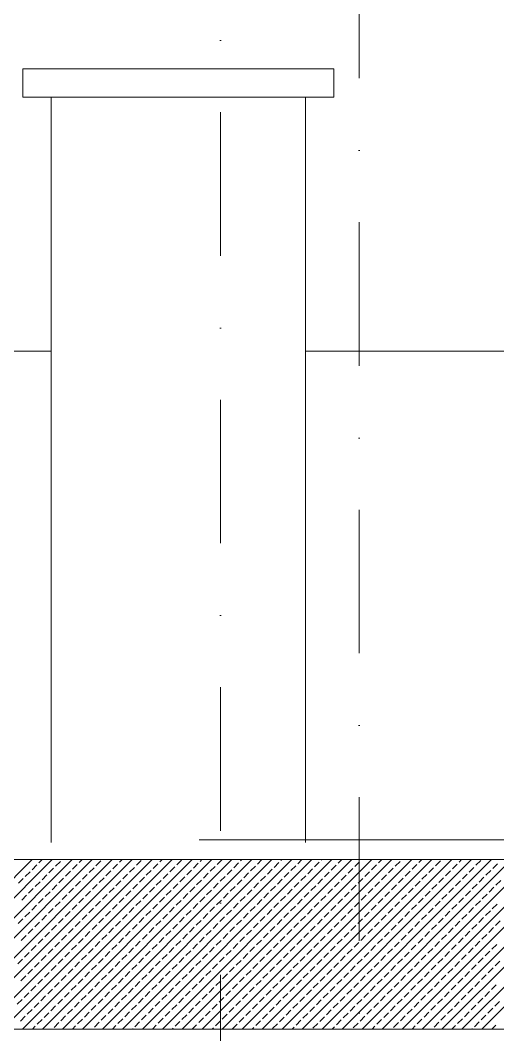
# Model space of a CAD drawing. Header units: millimetres. Extents: x -16104 to 67872, y -88009 to 12107.
# Drawn here: x 44896 to 44980.5, y 11395.1 to 11574.7 of the extents above; entities that cross this region are included whole.
import ezdxf

# ---------------------------------------------------------------- set-up
doc = ezdxf.new("R2010")
doc.units = ezdxf.units.MM
doc.linetypes.add('DASHDOTX2', pattern=[50.8, 25.4, -12.7, 0, -12.7])
doc.layers.add('TARAMA', color=8, linetype='Continuous', lineweight=15)

msp = doc.modelspace()

# ---------------------------------------------------------------- linework, layer by layer
at = {"layer": 'TARAMA', "linetype": 'DASHDOTX2'}
for p, q in [((44955.95, 8968.52), (44955.95, 11862.21)), ((44931.44, 8937.09), (44931.44, 11830.78))]:
    msp.add_line(p, q, dxfattribs=at)
at = {"layer": 'TARAMA'}
for p, q in [((44896.45, 11566.09), (44896.45, 11561.09)), ((44951.45, 11566.09), (44896.45, 11566.09)), ((44951.45, 11566.09), (44951.45, 11561.09)), ((44951.45, 11561.09), (44896.45, 11561.09)), ((44901.45, 11561.09), (44901.45, 11429.09)), ((44946.45, 11561.09), (44946.45, 11429.09)), ((44901.45, 11516.09), (44531.45, 11516.09)), ((45450.95, 11516.09), (44946.45, 11516.09)), ((44927.62, 11429.57), (45378.43, 11429.57)), ((44927.62, 11429.57), (45326.42, 11429.57)), ((44511.45, 11426.09), (45575.95, 11426.09)), ((44868.09, 11396.09), (44898.09, 11426.09)), ((44871.63, 11396.09), (44901.63, 11426.09)), ((44875.16, 11396.09), (44905.16, 11426.09)), ((44878.7, 11396.09), (44908.7, 11426.09)), ((44882.24, 11396.09), (44912.24, 11426.09)), ((44885.77, 11396.09), (44915.77, 11426.09)), ((44889.31, 11396.09), (44919.31, 11426.09)), ((44892.84, 11396.09), (44922.84, 11426.09)), ((44896.3, 11426.07), (44896.32, 11426.09)), ((44896.38, 11396.09), (44926.38, 11426.09)), ((44899.27, 11425.5), (44899.86, 11426.09)), ((44899.91, 11396.09), (44929.91, 11426.09)), ((44903.45, 11396.09), (44933.45, 11426.09)), ((44906.41, 11425.57), (44906.93, 11426.09)), ((44906.98, 11396.09), (44936.98, 11426.09)), ((44909.38, 11425.01), (44910.23, 11425.86)), ((44910.52, 11396.09), (44940.52, 11426.09)), ((44913.56, 11425.64), (44914, 11426.09)), ((44914.05, 11396.09), (44944.05, 11426.09)), ((44916.53, 11425.08), (44917.37, 11425.93)), ((44917.59, 11396.09), (44947.59, 11426.09)), ((44920.7, 11425.71), (44921.07, 11426.09)), ((44921.13, 11396.09), (44951.13, 11426.09)), ((44923.67, 11425.15), (44924.52, 11426)), ((44924.66, 11396.09), (44954.66, 11426.09)), ((44927.84, 11425.78), (44928.14, 11426.09)), ((44928.2, 11396.09), (44958.2, 11426.09)), ((44930.81, 11425.22), (44931.66, 11426.07)), ((44931.73, 11396.09), (44961.73, 11426.09)), ((44934.98, 11425.86), (44935.21, 11426.09)), ((44935.27, 11396.09), (44965.27, 11426.09)), ((44937.95, 11425.29), (44938.75, 11426.09)), ((44938.8, 11396.09), (44968.8, 11426.09)), ((44942.12, 11425.93), (44942.28, 11426.09)), ((44942.34, 11396.09), (44972.34, 11426.09)), ((44945.09, 11425.36), (44945.82, 11426.09)), ((44945.87, 11396.09), (44975.87, 11426.09)), ((44949.26, 11426), (44949.36, 11426.09)), ((44949.41, 11396.09), (44979.41, 11426.09)), ((44952.23, 11425.43), (44952.89, 11426.09)), ((44952.95, 11396.09), (44982.95, 11426.09)), ((44956.41, 11426.07), (44956.43, 11426.09)), ((44956.48, 11396.09), (44986.48, 11426.09)), ((44959.38, 11425.5), (44959.96, 11426.09)), ((44960.02, 11396.09), (44990.02, 11426.09)), ((44963.55, 11396.09), (44993.55, 11426.09)), ((44966.52, 11425.57), (44967.03, 11426.09)), ((44967.09, 11396.09), (44997.09, 11426.09)), ((44969.49, 11425.01), (44970.34, 11425.86)), ((44970.62, 11396.09), (45000.62, 11426.09)), ((44973.66, 11425.64), (44974.1, 11426.09)), ((44974.16, 11396.09), (45004.16, 11426.09)), ((44976.63, 11425.08), (44977.48, 11425.93)), ((44977.69, 11396.09), (45007.69, 11426.09)), ((44898.07, 11424.3), (44898.92, 11425.15)), ((44901.04, 11423.73), (44901.89, 11424.58)), ((44902.24, 11424.94), (44903.09, 11425.78)), ((44904.01, 11423.17), (44904.86, 11424.02)), ((44905.21, 11424.37), (44906.06, 11425.22)), ((44908.18, 11423.8), (44909.03, 11424.65)), ((44911.15, 11423.24), (44912, 11424.09)), ((44912.35, 11424.44), (44913.2, 11425.29)), ((44915.32, 11423.88), (44916.17, 11424.72)), ((44918.29, 11423.31), (44919.14, 11424.16)), ((44919.5, 11424.51), (44920.34, 11425.36)), ((44922.47, 11423.95), (44923.31, 11424.79)), ((44925.44, 11423.38), (44926.28, 11424.23)), ((44926.64, 11424.58), (44927.49, 11425.43)), ((44929.61, 11424.02), (44930.46, 11424.87)), ((44932.58, 11423.45), (44933.43, 11424.3)), ((44933.78, 11424.65), (44934.63, 11425.5)), ((44936.75, 11424.09), (44937.6, 11424.94)), ((44939.72, 11423.52), (44940.57, 11424.37)), ((44940.92, 11424.72), (44941.77, 11425.57)), ((44943.89, 11424.16), (44944.74, 11425.01)), ((44946.86, 11423.59), (44947.71, 11424.44)), ((44948.06, 11424.79), (44948.91, 11425.64)), ((44951.03, 11424.23), (44951.88, 11425.08)), ((44954, 11423.66), (44954.85, 11424.51)), ((44955.2, 11424.87), (44956.05, 11425.71)), ((44958.17, 11424.3), (44959.02, 11425.15)), ((44961.14, 11423.73), (44961.99, 11424.58)), ((44962.35, 11424.94), (44963.19, 11425.78)), ((44964.11, 11423.17), (44964.96, 11424.02)), ((44965.32, 11424.37), (44966.16, 11425.22)), ((44968.29, 11423.8), (44969.13, 11424.65)), ((44971.26, 11423.24), (44972.1, 11424.09)), ((44972.46, 11424.44), (44973.31, 11425.29)), ((44975.43, 11423.88), (44976.28, 11424.72)), ((44978.4, 11423.31), (44979.25, 11424.16)), ((44979.6, 11424.51), (44980.45, 11425.36)), ((44895.67, 11421.9), (44896.51, 11422.74)), ((44896.87, 11423.1), (44897.72, 11423.95)), ((44899.84, 11422.53), (44900.69, 11423.38)), ((44902.81, 11421.97), (44903.66, 11422.81)), ((44905.78, 11421.4), (44906.63, 11422.25)), ((44906.98, 11422.6), (44907.83, 11423.45)), ((44909.95, 11422.04), (44910.8, 11422.89)), ((44912.92, 11421.47), (44913.77, 11422.32)), ((44914.12, 11422.67), (44914.97, 11423.52)), ((44917.09, 11422.11), (44917.94, 11422.96)), ((44920.06, 11421.54), (44920.91, 11422.39)), ((44921.26, 11422.74), (44922.11, 11423.59)), ((44924.23, 11422.18), (44925.08, 11423.03)), ((44927.2, 11421.61), (44928.05, 11422.46)), ((44928.4, 11422.81), (44929.25, 11423.66)), ((44931.37, 11422.25), (44932.22, 11423.1)), ((44934.34, 11421.68), (44935.19, 11422.53)), ((44935.55, 11422.89), (44936.4, 11423.73)), ((44938.52, 11422.32), (44939.37, 11423.17)), ((44941.49, 11421.75), (44942.33, 11422.6)), ((44942.69, 11422.96), (44943.54, 11423.8)), ((44945.66, 11422.39), (44946.51, 11423.24)), ((44948.63, 11421.82), (44949.48, 11422.67)), ((44949.83, 11423.03), (44950.68, 11423.88)), ((44952.8, 11422.46), (44953.65, 11423.31)), ((44955.77, 11421.9), (44956.62, 11422.74)), ((44956.97, 11423.1), (44957.82, 11423.95)), ((44959.94, 11422.53), (44960.79, 11423.38)), ((44962.91, 11421.97), (44963.76, 11422.81)), ((44965.88, 11421.4), (44966.73, 11422.25)), ((44967.08, 11422.6), (44967.93, 11423.45)), ((44970.05, 11422.04), (44970.9, 11422.89)), ((44973.02, 11421.47), (44973.87, 11422.32)), ((44974.23, 11422.67), (44975.07, 11423.52)), ((44977.2, 11422.11), (44978.04, 11422.96)), ((44980.17, 11421.54), (44981.01, 11422.39)), ((44897.43, 11420.13), (44898.28, 11420.98)), ((44898.64, 11421.33), (44899.48, 11422.18)), ((44901.61, 11420.76), (44902.45, 11421.61)), ((44904.58, 11420.2), (44905.42, 11421.05)), ((44907.55, 11419.63), (44908.39, 11420.48)), ((44908.75, 11420.83), (44909.6, 11421.68)), ((44911.72, 11420.27), (44912.57, 11421.12)), ((44914.69, 11419.7), (44915.54, 11420.55)), ((44915.89, 11420.91), (44916.74, 11421.75)), ((44918.86, 11420.34), (44919.71, 11421.19)), ((44921.83, 11419.77), (44922.68, 11420.62)), ((44923.03, 11420.98), (44923.88, 11421.82)), ((44926, 11420.41), (44926.85, 11421.26)), ((44928.97, 11419.84), (44929.82, 11420.69)), ((44930.17, 11421.05), (44931.02, 11421.9)), ((44933.14, 11420.48), (44933.99, 11421.33)), ((44936.11, 11419.92), (44936.96, 11420.76)), ((44937.31, 11421.12), (44938.16, 11421.97)), ((44940.28, 11420.55), (44941.13, 11421.4)), ((44943.25, 11419.99), (44944.1, 11420.83)), ((44944.46, 11421.19), (44945.3, 11422.04)), ((44947.43, 11420.62), (44948.27, 11421.47)), ((44950.4, 11420.06), (44951.24, 11420.91)), ((44951.6, 11421.26), (44952.45, 11422.11)), ((44954.57, 11420.69), (44955.42, 11421.54)), ((44957.54, 11420.13), (44958.39, 11420.98)), ((44958.74, 11421.33), (44959.59, 11422.18)), ((44961.71, 11420.76), (44962.56, 11421.61)), ((44964.68, 11420.2), (44965.53, 11421.05)), ((44967.65, 11419.63), (44968.5, 11420.48)), ((44968.85, 11420.83), (44969.7, 11421.68)), ((44971.82, 11420.27), (44972.67, 11421.12)), ((44974.79, 11419.7), (44975.64, 11420.55)), ((44975.99, 11420.91), (44976.84, 11421.75)), ((44978.96, 11420.34), (44979.81, 11421.19)), ((44896.23, 11418.93), (44897.08, 11419.77)), ((44899.2, 11418.36), (44900.05, 11419.21)), ((44900.4, 11419.56), (44901.25, 11420.41)), ((44902.17, 11417.79), (44903.02, 11418.64)), ((44903.37, 11419), (44904.22, 11419.84)), ((44906.34, 11418.43), (44907.19, 11419.28)), ((44909.31, 11417.87), (44910.16, 11418.71)), ((44910.52, 11419.07), (44911.36, 11419.92)), ((44913.49, 11418.5), (44914.33, 11419.35)), ((44916.45, 11417.94), (44917.3, 11418.78)), ((44917.66, 11419.14), (44918.51, 11419.99)), ((44920.63, 11418.57), (44921.48, 11419.42)), ((44923.6, 11418.01), (44924.45, 11418.85)), ((44924.8, 11419.21), (44925.65, 11420.06)), ((44927.77, 11418.64), (44928.62, 11419.49)), ((44930.74, 11418.08), (44931.59, 11418.93)), ((44931.94, 11419.28), (44932.79, 11420.13)), ((44934.91, 11418.71), (44935.76, 11419.56)), ((44937.88, 11418.15), (44938.73, 11419)), ((44939.08, 11419.35), (44939.93, 11420.2)), ((44942.05, 11418.78), (44942.9, 11419.63)), ((44945.02, 11418.22), (44945.87, 11419.07)), ((44946.22, 11419.42), (44947.07, 11420.27)), ((44949.19, 11418.85), (44950.04, 11419.7)), ((44952.16, 11418.29), (44953.01, 11419.14)), ((44953.37, 11419.49), (44954.21, 11420.34)), ((44956.34, 11418.93), (44957.18, 11419.77)), ((44959.31, 11418.36), (44960.15, 11419.21)), ((44960.51, 11419.56), (44961.36, 11420.41)), ((44962.28, 11417.79), (44963.12, 11418.64)), ((44963.48, 11419), (44964.33, 11419.84)), ((44966.45, 11418.43), (44967.3, 11419.28)), ((44969.42, 11417.87), (44970.27, 11418.71)), ((44970.62, 11419.07), (44971.47, 11419.92)), ((44973.59, 11418.5), (44974.44, 11419.35)), ((44976.56, 11417.94), (44977.41, 11418.78)), ((44977.76, 11419.14), (44978.61, 11419.99)), ((44898, 11417.16), (44898.85, 11418.01)), ((44900.97, 11416.59), (44901.82, 11417.44)), ((44903.94, 11416.03), (44904.79, 11416.88)), ((44905.14, 11417.23), (44905.99, 11418.08)), ((44908.11, 11416.66), (44908.96, 11417.51)), ((44911.08, 11416.1), (44911.93, 11416.95)), ((44912.28, 11417.3), (44913.13, 11418.15)), ((44915.25, 11416.73), (44916.1, 11417.58)), ((44918.22, 11416.17), (44919.07, 11417.02)), ((44919.42, 11417.37), (44920.27, 11418.22)), ((44922.39, 11416.8), (44923.24, 11417.65)), ((44925.36, 11416.24), (44926.21, 11417.09)), ((44926.57, 11417.44), (44927.42, 11418.29)), ((44929.54, 11416.88), (44930.38, 11417.72)), ((44932.51, 11416.31), (44933.35, 11417.16)), ((44933.71, 11417.51), (44934.56, 11418.36)), ((44936.68, 11416.95), (44937.53, 11417.79)), ((44939.65, 11416.38), (44940.5, 11417.23)), ((44940.85, 11417.58), (44941.7, 11418.43)), ((44943.82, 11417.02), (44944.67, 11417.87)), ((44946.79, 11416.45), (44947.64, 11417.3)), ((44947.99, 11417.65), (44948.84, 11418.5)), ((44950.96, 11417.09), (44951.81, 11417.94)), ((44953.93, 11416.52), (44954.78, 11417.37)), ((44955.13, 11417.72), (44955.98, 11418.57)), ((44958.1, 11417.16), (44958.95, 11418.01)), ((44961.07, 11416.59), (44961.92, 11417.44)), ((44964.04, 11416.03), (44964.89, 11416.88)), ((44965.25, 11417.23), (44966.09, 11418.08)), ((44968.22, 11416.66), (44969.06, 11417.51)), ((44971.18, 11416.1), (44972.03, 11416.95)), ((44972.39, 11417.3), (44973.24, 11418.15)), ((44975.36, 11416.73), (44976.21, 11417.58)), ((44978.33, 11416.17), (44979.18, 11417.02)), ((44979.53, 11417.37), (44980.38, 11418.22)), ((44895.6, 11414.75), (44896.44, 11415.6)), ((44896.8, 11415.96), (44897.65, 11416.8)), ((44898.57, 11414.19), (44899.41, 11415.04)), ((44899.77, 11415.39), (44900.62, 11416.24)), ((44902.74, 11414.82), (44903.59, 11415.67)), ((44905.71, 11414.26), (44906.56, 11415.11)), ((44906.91, 11415.46), (44907.76, 11416.31)), ((44909.88, 11414.9), (44910.73, 11415.74)), ((44912.85, 11414.33), (44913.7, 11415.18)), ((44914.05, 11415.53), (44914.9, 11416.38)), ((44917.02, 11414.97), (44917.87, 11415.81)), ((44919.99, 11414.4), (44920.84, 11415.25)), ((44921.19, 11415.6), (44922.04, 11416.45)), ((44924.16, 11415.04), (44925.01, 11415.89)), ((44927.13, 11414.47), (44927.98, 11415.32)), ((44928.33, 11415.67), (44929.18, 11416.52)), ((44931.3, 11415.11), (44932.15, 11415.96)), ((44934.27, 11414.54), (44935.12, 11415.39)), ((44935.48, 11415.74), (44936.32, 11416.59)), ((44938.45, 11415.18), (44939.29, 11416.03)), ((44941.42, 11414.61), (44942.26, 11415.46)), ((44942.62, 11415.81), (44943.47, 11416.66)), ((44945.59, 11415.25), (44946.44, 11416.1)), ((44948.56, 11414.68), (44949.41, 11415.53)), ((44949.76, 11415.89), (44950.61, 11416.73)), ((44952.73, 11415.32), (44953.58, 11416.17)), ((44955.7, 11414.75), (44956.55, 11415.6)), ((44956.9, 11415.96), (44957.75, 11416.8)), ((44958.67, 11414.19), (44959.52, 11415.04)), ((44959.87, 11415.39), (44960.72, 11416.24)), ((44962.84, 11414.82), (44963.69, 11415.67)), ((44965.81, 11414.26), (44966.66, 11415.11)), ((44967.01, 11415.46), (44967.86, 11416.31)), ((44969.98, 11414.9), (44970.83, 11415.74)), ((44972.95, 11414.33), (44973.8, 11415.18)), ((44974.15, 11415.53), (44975, 11416.38)), ((44977.12, 11414.97), (44977.97, 11415.81)), ((44980.09, 11414.4), (44980.94, 11415.25)), ((44897.36, 11412.99), (44898.21, 11413.83)), ((44900.33, 11412.42), (44901.18, 11413.27)), ((44901.53, 11413.62), (44902.38, 11414.47)), ((44904.5, 11413.06), (44905.35, 11413.91)), ((44907.47, 11412.49), (44908.32, 11413.34)), ((44908.68, 11413.69), (44909.53, 11414.54)), ((44911.65, 11413.13), (44912.5, 11413.98)), ((44914.62, 11412.56), (44915.46, 11413.41)), ((44915.82, 11413.76), (44916.67, 11414.61)), ((44918.79, 11413.2), (44919.64, 11414.05)), ((44921.76, 11412.63), (44922.61, 11413.48)), ((44922.96, 11413.83), (44923.81, 11414.68)), ((44925.93, 11413.27), (44926.78, 11414.12)), ((44928.9, 11412.7), (44929.75, 11413.55)), ((44930.1, 11413.91), (44930.95, 11414.75)), ((44933.07, 11413.34), (44933.92, 11414.19)), ((44936.04, 11412.77), (44936.89, 11413.62)), ((44937.24, 11413.98), (44938.09, 11414.82)), ((44940.21, 11413.41), (44941.06, 11414.26)), ((44943.18, 11412.84), (44944.03, 11413.69)), ((44944.39, 11414.05), (44945.23, 11414.9)), ((44947.36, 11413.48), (44948.2, 11414.33)), ((44950.33, 11412.92), (44951.17, 11413.76)), ((44951.53, 11414.12), (44952.38, 11414.97)), ((44954.5, 11413.55), (44955.35, 11414.4)), ((44957.47, 11412.99), (44958.32, 11413.83)), ((44960.44, 11412.42), (44961.29, 11413.27)), ((44961.64, 11413.62), (44962.49, 11414.47)), ((44964.61, 11413.06), (44965.46, 11413.91)), ((44967.58, 11412.49), (44968.43, 11413.34)), ((44968.78, 11413.69), (44969.63, 11414.54)), ((44971.75, 11413.13), (44972.6, 11413.98)), ((44974.72, 11412.56), (44975.57, 11413.41)), ((44975.92, 11413.76), (44976.77, 11414.61)), ((44978.89, 11413.2), (44979.74, 11414.05)), ((44896.16, 11411.78), (44897.01, 11412.63)), ((44899.13, 11411.22), (44899.98, 11412.07)), ((44902.1, 11410.65), (44902.95, 11411.5)), ((44903.3, 11411.85), (44904.15, 11412.7)), ((44906.27, 11411.29), (44907.12, 11412.14)), ((44909.24, 11410.72), (44910.09, 11411.57)), ((44910.44, 11411.93), (44911.29, 11412.77)), ((44913.41, 11411.36), (44914.26, 11412.21)), ((44916.38, 11410.79), (44917.23, 11411.64)), ((44917.59, 11412), (44918.43, 11412.84)), ((44920.56, 11411.43), (44921.4, 11412.28)), ((44923.53, 11410.86), (44924.37, 11411.71)), ((44924.73, 11412.07), (44925.58, 11412.92)), ((44927.7, 11411.5), (44928.55, 11412.35)), ((44930.67, 11410.94), (44931.52, 11411.78)), ((44931.87, 11412.14), (44932.72, 11412.99)), ((44934.84, 11411.57), (44935.69, 11412.42)), ((44937.81, 11411.01), (44938.66, 11411.85)), ((44939.01, 11412.21), (44939.86, 11413.06)), ((44941.98, 11411.64), (44942.83, 11412.49)), ((44944.95, 11411.08), (44945.8, 11411.93)), ((44946.15, 11412.28), (44947, 11413.13)), ((44949.12, 11411.71), (44949.97, 11412.56)), ((44952.09, 11411.15), (44952.94, 11412)), ((44953.3, 11412.35), (44954.14, 11413.2)), ((44956.27, 11411.78), (44957.11, 11412.63)), ((44959.23, 11411.22), (44960.08, 11412.07)), ((44962.2, 11410.65), (44963.05, 11411.5)), ((44963.41, 11411.85), (44964.26, 11412.7)), ((44966.38, 11411.29), (44967.23, 11412.14)), ((44969.35, 11410.72), (44970.2, 11411.57)), ((44970.55, 11411.93), (44971.4, 11412.77)), ((44973.52, 11411.36), (44974.37, 11412.21)), ((44976.49, 11410.79), (44977.34, 11411.64)), ((44977.69, 11412), (44978.54, 11412.84)), ((44896.73, 11408.81), (44897.58, 11409.66)), ((44897.93, 11410.02), (44898.78, 11410.86)), ((44900.9, 11409.45), (44901.75, 11410.3)), ((44903.87, 11408.88), (44904.72, 11409.73)), ((44905.07, 11410.09), (44905.92, 11410.94)), ((44908.04, 11409.52), (44908.89, 11410.37)), ((44911.01, 11408.96), (44911.86, 11409.8)), ((44912.21, 11410.16), (44913.06, 11411.01)), ((44915.18, 11409.59), (44916.03, 11410.44)), ((44918.15, 11409.03), (44919, 11409.87)), ((44919.35, 11410.23), (44920.2, 11411.08)), ((44922.32, 11409.66), (44923.17, 11410.51)), ((44925.29, 11409.1), (44926.14, 11409.95)), ((44926.5, 11410.3), (44927.34, 11411.15)), ((44929.47, 11409.73), (44930.31, 11410.58)), ((44932.44, 11409.17), (44933.28, 11410.02)), ((44933.64, 11410.37), (44934.49, 11411.22)), ((44936.61, 11409.8), (44937.46, 11410.65)), ((44939.58, 11409.24), (44940.43, 11410.09)), ((44940.78, 11410.44), (44941.63, 11411.29)), ((44943.75, 11409.87), (44944.6, 11410.72)), ((44946.72, 11409.31), (44947.57, 11410.16)), ((44947.92, 11410.51), (44948.77, 11411.36)), ((44950.89, 11409.95), (44951.74, 11410.79)), ((44953.86, 11409.38), (44954.71, 11410.23)), ((44955.06, 11410.58), (44955.91, 11411.43)), ((44956.83, 11408.81), (44957.68, 11409.66)), ((44958.03, 11410.02), (44958.88, 11410.86)), ((44961, 11409.45), (44961.85, 11410.3)), ((44963.97, 11408.88), (44964.82, 11409.73)), ((44965.17, 11410.09), (44966.02, 11410.94)), ((44968.14, 11409.52), (44968.99, 11410.37)), ((44971.11, 11408.96), (44971.96, 11409.8)), ((44972.32, 11410.16), (44973.16, 11411.01)), ((44975.29, 11409.59), (44976.13, 11410.44)), ((44978.26, 11409.03), (44979.1, 11409.87)), ((44979.46, 11410.23), (44980.31, 11411.08)), ((44895.52, 11407.61), (44896.37, 11408.46)), ((44898.49, 11407.05), (44899.34, 11407.89)), ((44899.7, 11408.25), (44900.54, 11409.1)), ((44902.67, 11407.68), (44903.51, 11408.53)), ((44905.64, 11407.12), (44906.48, 11407.97)), ((44906.84, 11408.32), (44907.69, 11409.17)), ((44909.81, 11407.75), (44910.66, 11408.6)), ((44912.78, 11407.19), (44913.63, 11408.04)), ((44913.98, 11408.39), (44914.83, 11409.24)), ((44916.95, 11407.82), (44917.8, 11408.67)), ((44919.92, 11407.26), (44920.77, 11408.11)), ((44921.12, 11408.46), (44921.97, 11409.31)), ((44924.09, 11407.89), (44924.94, 11408.74)), ((44927.06, 11407.33), (44927.91, 11408.18)), ((44928.26, 11408.53), (44929.11, 11409.38)), ((44931.23, 11407.97), (44932.08, 11408.81)), ((44934.2, 11407.4), (44935.05, 11408.25)), ((44935.41, 11408.6), (44936.25, 11409.45)), ((44938.38, 11408.04), (44939.22, 11408.88)), ((44941.35, 11407.47), (44942.19, 11408.32)), ((44942.55, 11408.67), (44943.4, 11409.52)), ((44945.52, 11408.11), (44946.37, 11408.96)), ((44948.49, 11407.54), (44949.34, 11408.39)), ((44949.69, 11408.74), (44950.54, 11409.59)), ((44952.66, 11408.18), (44953.51, 11409.03)), ((44955.63, 11407.61), (44956.48, 11408.46)), ((44958.6, 11407.05), (44959.45, 11407.89)), ((44959.8, 11408.25), (44960.65, 11409.1)), ((44962.77, 11407.68), (44963.62, 11408.53)), ((44965.74, 11407.12), (44966.59, 11407.97)), ((44966.94, 11408.32), (44967.79, 11409.17)), ((44969.91, 11407.75), (44970.76, 11408.6)), ((44972.88, 11407.19), (44973.73, 11408.04)), ((44974.08, 11408.39), (44974.93, 11409.24)), ((44977.05, 11407.82), (44977.9, 11408.67)), ((44980.02, 11407.26), (44980.87, 11408.11)), ((44897.29, 11405.84), (44898.14, 11406.69)), ((44900.26, 11405.28), (44901.11, 11406.13)), ((44901.46, 11406.48), (44902.31, 11407.33)), ((44904.43, 11405.91), (44905.28, 11406.76)), ((44907.4, 11405.35), (44908.25, 11406.2)), ((44908.61, 11406.55), (44909.45, 11407.4)), ((44911.58, 11405.99), (44912.42, 11406.83)), ((44914.55, 11405.42), (44915.39, 11406.27)), ((44915.75, 11406.62), (44916.6, 11407.47)), ((44918.72, 11406.06), (44919.57, 11406.9)), ((44921.69, 11405.49), (44922.54, 11406.34)), ((44922.89, 11406.69), (44923.74, 11407.54)), ((44925.86, 11406.13), (44926.71, 11406.98)), ((44928.83, 11405.56), (44929.68, 11406.41)), ((44930.03, 11406.76), (44930.88, 11407.61)), ((44933, 11406.2), (44933.85, 11407.05)), ((44935.97, 11405.63), (44936.82, 11406.48)), ((44937.17, 11406.83), (44938.02, 11407.68)), ((44940.14, 11406.27), (44940.99, 11407.12)), ((44943.11, 11405.7), (44943.96, 11406.55)), ((44944.31, 11406.9), (44945.16, 11407.75)), ((44947.28, 11406.34), (44948.13, 11407.19)), ((44950.25, 11405.77), (44951.1, 11406.62)), ((44951.46, 11406.98), (44952.31, 11407.82)), ((44953.22, 11405.21), (44954.07, 11406.06)), ((44954.43, 11406.41), (44955.28, 11407.26)), ((44957.4, 11405.84), (44958.24, 11406.69)), ((44960.37, 11405.28), (44961.21, 11406.13)), ((44961.57, 11406.48), (44962.42, 11407.33)), ((44964.54, 11405.91), (44965.39, 11406.76)), ((44967.51, 11405.35), (44968.36, 11406.2)), ((44968.71, 11406.55), (44969.56, 11407.4)), ((44971.68, 11405.99), (44972.53, 11406.83)), ((44974.65, 11405.42), (44975.5, 11406.27)), ((44975.85, 11406.62), (44976.7, 11407.47)), ((44978.82, 11406.06), (44979.67, 11406.9)), ((44896.09, 11404.64), (44896.94, 11405.49)), ((44899.06, 11404.08), (44899.91, 11404.92)), ((44902.03, 11403.51), (44902.88, 11404.36)), ((44903.23, 11404.71), (44904.08, 11405.56)), ((44906.2, 11404.15), (44907.05, 11405)), ((44909.17, 11403.58), (44910.02, 11404.43)), ((44910.37, 11404.78), (44911.22, 11405.63)), ((44913.34, 11404.22), (44914.19, 11405.07)), ((44916.31, 11403.65), (44917.16, 11404.5)), ((44917.52, 11404.85), (44918.36, 11405.7)), ((44920.49, 11404.29), (44921.33, 11405.14)), ((44923.46, 11403.72), (44924.3, 11404.57)), ((44924.66, 11404.92), (44925.51, 11405.77)), ((44927.63, 11404.36), (44928.48, 11405.21)), ((44930.6, 11403.79), (44931.45, 11404.64)), ((44931.8, 11405), (44932.65, 11405.84)), ((44934.77, 11404.43), (44935.62, 11405.28)), ((44937.74, 11403.86), (44938.59, 11404.71)), ((44938.94, 11405.07), (44939.79, 11405.91)), ((44941.91, 11404.5), (44942.76, 11405.35)), ((44944.88, 11403.94), (44945.73, 11404.78)), ((44946.08, 11405.14), (44946.93, 11405.99)), ((44949.05, 11404.57), (44949.9, 11405.42)), ((44952.02, 11404.01), (44952.87, 11404.85)), ((44954.99, 11403.44), (44955.84, 11404.29)), ((44956.19, 11404.64), (44957.04, 11405.49)), ((44959.16, 11404.08), (44960.01, 11404.92)), ((44962.13, 11403.51), (44962.98, 11404.36)), ((44963.34, 11404.71), (44964.18, 11405.56)), ((44966.31, 11404.15), (44967.15, 11405)), ((44969.28, 11403.58), (44970.12, 11404.43)), ((44970.48, 11404.78), (44971.33, 11405.63)), ((44973.45, 11404.22), (44974.3, 11405.07)), ((44976.42, 11403.65), (44977.27, 11404.5)), ((44977.62, 11404.85), (44978.47, 11405.7)), ((44896.66, 11401.67), (44897.5, 11402.52)), ((44897.86, 11402.87), (44898.71, 11403.72)), ((44900.83, 11402.31), (44901.68, 11403.16)), ((44903.8, 11401.74), (44904.65, 11402.59)), ((44905, 11402.95), (44905.85, 11403.79)), ((44907.97, 11402.38), (44908.82, 11403.23)), ((44910.94, 11401.81), (44911.79, 11402.66)), ((44912.14, 11403.02), (44912.99, 11403.86)), ((44915.11, 11402.45), (44915.96, 11403.3)), ((44918.08, 11401.88), (44918.93, 11402.73)), ((44919.28, 11403.09), (44920.13, 11403.94)), ((44922.25, 11402.52), (44923.1, 11403.37)), ((44925.22, 11401.96), (44926.07, 11402.8)), ((44926.43, 11403.16), (44927.27, 11404.01)), ((44929.39, 11402.59), (44930.24, 11403.44)), ((44932.36, 11402.03), (44933.21, 11402.87)), ((44933.57, 11403.23), (44934.42, 11404.08)), ((44936.54, 11402.66), (44937.39, 11403.51)), ((44939.51, 11402.1), (44940.36, 11402.95)), ((44940.71, 11403.3), (44941.56, 11404.15)), ((44943.68, 11402.73), (44944.53, 11403.58)), ((44946.65, 11402.17), (44947.5, 11403.02)), ((44947.85, 11403.37), (44948.7, 11404.22)), ((44950.82, 11402.8), (44951.67, 11403.65)), ((44953.79, 11402.24), (44954.64, 11403.09)), ((44956.76, 11401.67), (44957.61, 11402.52)), ((44957.96, 11402.87), (44958.81, 11403.72)), ((44960.93, 11402.31), (44961.78, 11403.16)), ((44963.9, 11401.74), (44964.75, 11402.59)), ((44965.1, 11402.95), (44965.95, 11403.79)), ((44968.07, 11402.38), (44968.92, 11403.23)), ((44971.04, 11401.81), (44971.89, 11402.66)), ((44972.25, 11403.02), (44973.09, 11403.86)), ((44975.22, 11402.45), (44976.06, 11403.3)), ((44978.19, 11401.88), (44979.03, 11402.73)), ((44979.39, 11403.09), (44980.24, 11403.94)), ((44895.45, 11400.47), (44896.3, 11401.32)), ((44898.42, 11399.9), (44899.27, 11400.75)), ((44899.63, 11401.11), (44900.47, 11401.96)), ((44902.6, 11400.54), (44903.44, 11401.39)), ((44905.57, 11399.98), (44906.41, 11400.82)), ((44906.77, 11401.18), (44907.62, 11402.03)), ((44909.74, 11400.61), (44910.59, 11401.46)), ((44912.71, 11400.05), (44913.56, 11400.89)), ((44913.91, 11401.25), (44914.76, 11402.1)), ((44916.88, 11400.68), (44917.73, 11401.53)), ((44919.85, 11400.12), (44920.7, 11400.97)), ((44921.05, 11401.32), (44921.9, 11402.17)), ((44924.02, 11400.75), (44924.87, 11401.6)), ((44926.99, 11400.19), (44927.84, 11401.04)), ((44928.19, 11401.39), (44929.04, 11402.24)), ((44931.16, 11400.82), (44932.01, 11401.67)), ((44934.13, 11400.26), (44934.98, 11401.11)), ((44935.33, 11401.46), (44936.18, 11402.31)), ((44938.3, 11400.89), (44939.15, 11401.74)), ((44941.27, 11400.33), (44942.12, 11401.18)), ((44942.48, 11401.53), (44943.32, 11402.38)), ((44945.45, 11400.97), (44946.29, 11401.81)), ((44948.42, 11400.4), (44949.26, 11401.25)), ((44949.62, 11401.6), (44950.47, 11402.45)), ((44951.39, 11399.83), (44952.23, 11400.68)), ((44952.59, 11401.04), (44953.44, 11401.88)), ((44955.56, 11400.47), (44956.41, 11401.32)), ((44958.53, 11399.9), (44959.38, 11400.75)), ((44959.73, 11401.11), (44960.58, 11401.96)), ((44962.7, 11400.54), (44963.55, 11401.39)), ((44965.67, 11399.98), (44966.52, 11400.82)), ((44966.87, 11401.18), (44967.72, 11402.03)), ((44969.84, 11400.61), (44970.69, 11401.46)), ((44972.81, 11400.05), (44973.66, 11400.89)), ((44974.01, 11401.25), (44974.86, 11402.1)), ((44976.98, 11400.68), (44977.83, 11401.53)), ((44979.95, 11400.12), (44980.8, 11400.97)), ((44897.22, 11398.7), (44898.07, 11399.55)), ((44900.19, 11398.14), (44901.04, 11398.99)), ((44901.39, 11399.34), (44902.24, 11400.19)), ((44904.36, 11398.77), (44905.21, 11399.62)), ((44907.33, 11398.21), (44908.18, 11399.06)), ((44908.54, 11399.41), (44909.38, 11400.26)), ((44911.51, 11398.84), (44912.35, 11399.69)), ((44914.47, 11398.28), (44915.32, 11399.13)), ((44915.68, 11399.48), (44916.53, 11400.33)), ((44918.65, 11398.91), (44919.5, 11399.76)), ((44921.62, 11398.35), (44922.47, 11399.2)), ((44922.82, 11399.55), (44923.67, 11400.4)), ((44925.79, 11398.99), (44926.64, 11399.83)), ((44928.76, 11398.42), (44929.61, 11399.27)), ((44929.96, 11399.62), (44930.81, 11400.47)), ((44932.93, 11399.06), (44933.78, 11399.9)), ((44935.9, 11398.49), (44936.75, 11399.34)), ((44937.1, 11399.69), (44937.95, 11400.54)), ((44940.07, 11399.13), (44940.92, 11399.98)), ((44943.04, 11398.56), (44943.89, 11399.41)), ((44944.24, 11399.76), (44945.09, 11400.61)), ((44947.21, 11399.2), (44948.06, 11400.05)), ((44950.18, 11398.63), (44951.03, 11399.48)), ((44953.15, 11398.07), (44954, 11398.91)), ((44954.36, 11399.27), (44955.2, 11400.12)), ((44957.33, 11398.7), (44958.17, 11399.55)), ((44960.3, 11398.14), (44961.14, 11398.99)), ((44961.5, 11399.34), (44962.35, 11400.19)), ((44964.47, 11398.77), (44965.32, 11399.62)), ((44967.44, 11398.21), (44968.29, 11399.06)), ((44968.64, 11399.41), (44969.49, 11400.26)), ((44971.61, 11398.84), (44972.46, 11399.69)), ((44974.58, 11398.28), (44975.43, 11399.13)), ((44975.78, 11399.48), (44976.63, 11400.33)), ((44978.75, 11398.91), (44979.6, 11399.76)), ((44896.02, 11397.5), (44896.87, 11398.35)), ((44898.99, 11396.93), (44899.84, 11397.78)), ((44901.96, 11396.37), (44902.81, 11397.22)), ((44903.16, 11397.57), (44904.01, 11398.42)), ((44906.13, 11397.01), (44906.98, 11397.85)), ((44909.1, 11396.44), (44909.95, 11397.29)), ((44910.3, 11397.64), (44911.15, 11398.49)), ((44913.27, 11397.08), (44914.12, 11397.92)), ((44916.24, 11396.51), (44917.09, 11397.36)), ((44917.44, 11397.71), (44918.29, 11398.56)), ((44920.41, 11397.15), (44921.26, 11398)), ((44923.38, 11396.58), (44924.23, 11397.43)), ((44924.59, 11397.78), (44925.44, 11398.63)), ((44927.56, 11397.22), (44928.4, 11398.07)), ((44930.53, 11396.65), (44931.37, 11397.5)), ((44931.73, 11397.85), (44932.58, 11398.7)), ((44934.7, 11397.29), (44935.55, 11398.14)), ((44937.67, 11396.72), (44938.52, 11397.57)), ((44938.87, 11397.92), (44939.72, 11398.77)), ((44941.84, 11397.36), (44942.69, 11398.21)), ((44944.81, 11396.79), (44945.66, 11397.64)), ((44946.01, 11398), (44946.86, 11398.84)), ((44947.78, 11396.23), (44948.63, 11397.08)), ((44948.98, 11397.43), (44949.83, 11398.28)), ((44951.95, 11396.86), (44952.8, 11397.71)), ((44954.92, 11396.3), (44955.77, 11397.15)), ((44956.12, 11397.5), (44956.97, 11398.35)), ((44959.09, 11396.93), (44959.94, 11397.78)), ((44962.06, 11396.37), (44962.91, 11397.22)), ((44963.27, 11397.57), (44964.11, 11398.42)), ((44966.24, 11397.01), (44967.08, 11397.85)), ((44969.21, 11396.44), (44970.05, 11397.29)), ((44970.41, 11397.64), (44971.26, 11398.49)), ((44973.38, 11397.08), (44974.23, 11397.92)), ((44976.35, 11396.51), (44977.2, 11397.36)), ((44977.55, 11397.71), (44978.4, 11398.56)), ((44511.45, 11396.09), (45575.95, 11396.09)), ((44898.14, 11396.09), (44898.64, 11396.58)), ((44905.21, 11396.09), (44905.78, 11396.65)), ((44912.28, 11396.09), (44912.92, 11396.72)), ((44915.82, 11396.09), (44915.89, 11396.16)), ((44919.36, 11396.09), (44920.06, 11396.79)), ((44922.89, 11396.09), (44923.03, 11396.23)), ((44926.43, 11396.09), (44927.2, 11396.86)), ((44929.96, 11396.09), (44930.17, 11396.3)), ((44933.5, 11396.09), (44934.34, 11396.93)), ((44937.03, 11396.09), (44937.31, 11396.37)), ((44940.64, 11396.16), (44941.49, 11397.01)), ((44944.1, 11396.09), (44944.46, 11396.44)), ((44951.18, 11396.09), (44951.6, 11396.51)), ((44958.25, 11396.09), (44958.74, 11396.58)), ((44965.32, 11396.09), (44965.88, 11396.65)), ((44972.39, 11396.09), (44973.02, 11396.72)), ((44975.92, 11396.09), (44975.99, 11396.16)), ((44979.46, 11396.09), (44980.17, 11396.79))]:
    msp.add_line(p, q, dxfattribs=at)
at = {"layer": 'TARAMA', "color": 4, "ltscale": 0.02}
msp.add_line((44934.27, 11429.57), (45502.99, 11429.57), dxfattribs=at)
msp.add_line((44934.27, 11429.57), (45502.99, 11429.57), dxfattribs=at)

doc.saveas('drawing.dxf')
